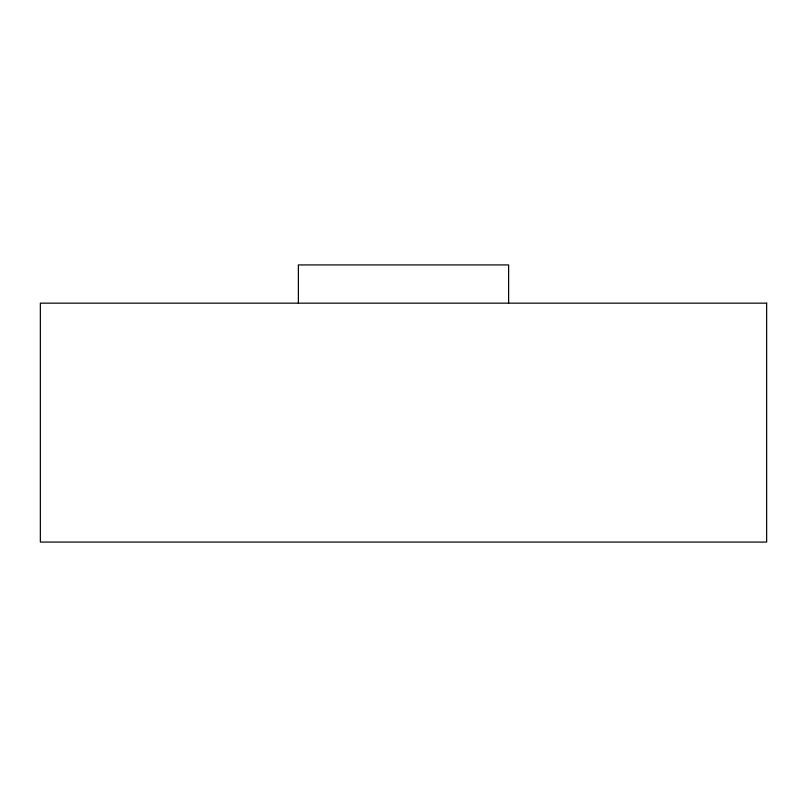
<?xml version="1.0" encoding="UTF-8"?>
<svg xmlns="http://www.w3.org/2000/svg" width="807" height="807" viewBox="0 0 807 807"><rect width="100%" height="100%" fill="white"/><g stroke="black" fill="none" stroke-linecap="round" stroke-linejoin="round"><path stroke-width="1.21" d="M508.622 303.16L508.622 264.928L298.378 264.928L298.378 303.16M766.65 303.16L40.35 303.16L40.35 542.072L766.65 542.072L766.65 303.16"/></g></svg>
